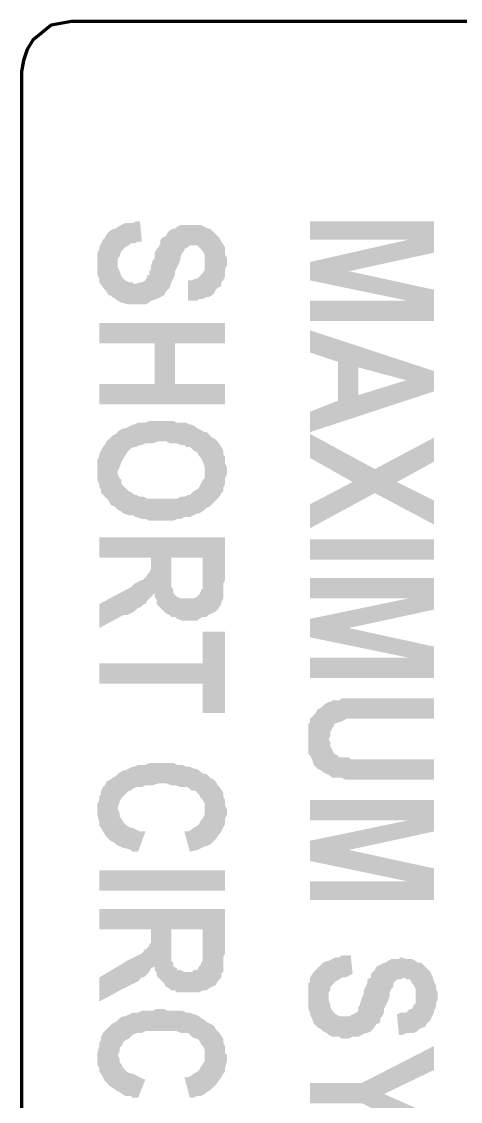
# Model space of a CAD drawing. Header units: inches. Extents: x -186 to 186, y -282 to 282.
# Drawn here: x -171.22 to -162.43, y 49.07 to 70.7 of the extents above; entities that cross this region are included whole.
import ezdxf

# ---------------------------------------------------------------- set-up
doc = ezdxf.new("R2010")
doc.units = ezdxf.units.IN
doc.header["$MEASUREMENT"] = 0
doc.layers.add('H', color=7, linetype='CONTINUOUS', lineweight=100)
doc.layers.add('P', color=250, linetype='CONTINUOUS', lineweight=100)

msp = doc.modelspace()

# ---------------------------------------------------------------- hatches: boundary and pattern name
at = {"layer": 'H', "linetype": 'Continuous'}
for points in [[(-167.111, 65.889), (-167.111, 65.963), (-167.148, 66.037), (-167.148, 66.111), (-167.148, 66.185), (-167.222, 66.296), (-167.259, 66.37), (-167.296, 66.407), (-167.333, 66.444), (-167.407, 66.519), (-167.444, 66.556), (-167.481, 66.556), (-167.556, 66.593), (-167.63, 66.63), (-167.667, 66.63), (-167.741, 66.63), (-167.815, 66.63), (-167.889, 66.63), (-167.963, 66.63), (-168.037, 66.63), (-168.111, 66.593), (-168.148, 66.556), (-168.185, 66.556), (-168.259, 66.519), (-168.296, 66.481), (-168.333, 66.407), (-168.407, 66.37), (-168.444, 66.333), (-168.444, 66.259), (-168.481, 66.185), (-168.519, 66.148), (-168.556, 66.074), (-168.556, 65.963), (-168.593, 65.926), (-168.63, 65.815), (-168.63, 65.741), (-168.667, 65.704), (-168.667, 65.63), (-168.704, 65.63), (-168.704, 65.593), (-168.741, 65.519), (-168.815, 65.481), (-168.852, 65.481), (-168.963, 65.444), (-169, 65.481), (-169.074, 65.481), (-169.148, 65.519), (-169.185, 65.556), (-169.222, 65.593), (-169.259, 65.704), (-169.296, 65.778), (-169.296, 65.852), (-169.333, 66.556), (-169.37, 66.556), (-169.444, 66.519), (-169.481, 66.481), (-169.519, 66.444), (-169.556, 66.37), (-169.593, 66.333), (-169.667, 66.185), (-169.667, 66.148), (-169.704, 66.074), (-169.704, 66), (-169.704, 65.778), (-169.704, 65.704), (-169.704, 65.63), (-169.667, 65.556), (-169.667, 65.481), (-169.556, 65.333), (-169.519, 65.296), (-169.481, 65.222), (-169.444, 65.222), (-169.407, 65.185), (-169.333, 65.148), (-169.296, 65.111), (-169.222, 65.074), (-169.074, 65.037), (-169, 65.037), (-168.889, 65.037), (-168.815, 65.037), (-168.741, 65.037), (-168.667, 65.074), (-168.63, 65.111), (-168.519, 65.148), (-168.444, 65.185), (-168.37, 65.222), (-168.333, 65.296), (-168.296, 65.333), (-168.259, 65.37), (-168.222, 65.481), (-168.185, 65.556), (-168.148, 65.63), (-168.148, 65.704), (-168.111, 65.778), (-168.074, 65.852), (-168.037, 65.963), (-168.037, 66), (-168, 66.074), (-167.963, 66.111), (-167.963, 66.148), (-167.889, 66.185), (-167.852, 66.222), (-167.778, 66.222), (-167.704, 66.222), (-167.667, 66.185), (-167.63, 66.148), (-167.593, 66.111), (-167.556, 66.037), (-167.556, 65.963), (-167.556, 65.889), (-167.519, 65.185), (-167.481, 65.185), (-167.407, 65.222), (-167.37, 65.259), (-167.333, 65.333), (-167.296, 65.37), (-167.222, 65.407), (-167.222, 65.481), (-167.185, 65.519), (-167.148, 65.593), (-167.148, 65.667), (-167.148, 65.741), (-167.111, 65.815)], [(-168.815, 66.296), (-168.852, 66.704), (-168.926, 66.704), (-169, 66.667), (-169.074, 66.667), (-169.148, 66.667), (-169.296, 66.593), (-169.333, 66.556), (-169.296, 65.852), (-169.296, 65.963), (-169.259, 66), (-169.222, 66.111), (-169.148, 66.185), (-169.074, 66.222), (-169.037, 66.259), (-168.963, 66.259), (-168.889, 66.296)], [(-162.963, 66.074), (-162.963, 66.704), (-165.444, 66.704), (-165.444, 66.333), (-163.481, 66.333)], [(-162.963, 66.074), (-163.481, 66.333), (-165.444, 65.889), (-164.667, 65.704)], [(-167.519, 65.185), (-167.556, 65.889), (-167.556, 65.815), (-167.556, 65.741), (-167.593, 65.667), (-167.63, 65.63), (-167.704, 65.556), (-167.741, 65.556), (-167.815, 65.519), (-167.889, 65.519), (-167.889, 65.111), (-167.815, 65.111), (-167.704, 65.111), (-167.667, 65.148), (-167.593, 65.148)], [(-162.963, 64.704), (-162.963, 65.333), (-164.667, 65.704), (-165.444, 65.889), (-165.444, 65.519), (-163.481, 65.111)], [(-162.963, 64.704), (-163.481, 65.111), (-165.444, 65.111), (-165.444, 64.704)], [(-167.148, 64.259), (-167.148, 64.667), (-169.667, 64.667), (-169.667, 64.259), (-168.556, 64.259), (-168.556, 63.444), (-168.148, 64.259)], [(-162.963, 63.296), (-162.963, 63.704), (-165.444, 64.519), (-165.444, 64.074), (-164.889, 63.889), (-164.889, 63.111), (-164.481, 63.778), (-163.519, 63.519)], [(-167.148, 63.037), (-167.148, 63.444), (-168.148, 63.444), (-168.148, 64.259), (-168.556, 63.444), (-169.667, 63.444), (-169.667, 63.037)], [(-162.963, 63.296), (-163.519, 63.519), (-164.481, 63.222), (-164.481, 63.778), (-164.889, 63.111), (-165.444, 62.889), (-165.444, 62.481)], [(-167.111, 61.704), (-167.111, 61.778), (-167.148, 61.852), (-167.148, 61.926), (-167.148, 62), (-167.185, 62.037), (-167.185, 62.111), (-167.222, 62.185), (-167.296, 62.296), (-167.333, 62.333), (-167.407, 62.37), (-167.444, 62.407), (-167.519, 62.481), (-167.556, 62.481), (-167.63, 62.519), (-167.704, 62.556), (-167.741, 62.593), (-167.815, 62.63), (-167.852, 62.63), (-167.926, 62.667), (-168, 62.667), (-168.037, 62.667), (-168.111, 62.667), (-168.185, 62.704), (-168.259, 62.704), (-168.333, 62.704), (-168.519, 62.704), (-168.593, 62.704), (-168.667, 62.704), (-168.741, 62.667), (-168.815, 62.667), (-168.889, 62.667), (-168.963, 62.63), (-169, 62.63), (-169.074, 62.593), (-169.148, 62.556), (-169.185, 62.556), (-169.259, 62.519), (-169.296, 62.481), (-169.333, 62.444), (-169.407, 62.407), (-169.481, 62.333), (-169.519, 62.296), (-169.556, 62.222), (-169.593, 62.185), (-169.63, 62.111), (-169.667, 62.037), (-169.667, 62), (-169.704, 61.926), (-169.704, 61.852), (-169.704, 61.593), (-169.704, 61.519), (-169.667, 61.444), (-169.667, 61.37), (-169.63, 61.333), (-169.63, 61.259), (-169.556, 61.185), (-169.519, 61.148), (-169.481, 61.111), (-169.444, 61.037), (-169.407, 61), (-169.37, 61), (-169.333, 60.963), (-169.296, 60.926), (-169.296, 61.704), (-169.259, 61.778), (-169.222, 61.889), (-169.111, 62.074), (-169.074, 62.111), (-169.037, 62.148), (-168.963, 62.185), (-168.926, 62.185), (-168.852, 62.222), (-168.815, 62.222), (-168.741, 62.259), (-168.667, 62.259), (-168.593, 62.259), (-168.481, 62.296), (-168.333, 62.296), (-168.259, 62.259), (-168.185, 62.259), (-168.111, 62.259), (-168.037, 62.222), (-167.963, 62.222), (-167.926, 62.185), (-167.852, 62.185), (-167.815, 62.148), (-167.778, 62.111), (-167.704, 62.074), (-167.667, 62), (-167.63, 61.963), (-167.593, 61.889), (-167.556, 61.778), (-167.556, 61.704), (-167.519, 60.963), (-167.444, 61), (-167.407, 61.037), (-167.333, 61.111), (-167.296, 61.148), (-167.259, 61.185), (-167.222, 61.259), (-167.185, 61.296), (-167.185, 61.37), (-167.148, 61.444), (-167.148, 61.481), (-167.148, 61.556), (-167.111, 61.63)], [(-164.148, 61.741), (-165.444, 62.444), (-165.444, 61.963), (-164.593, 61.481)], [(-162.963, 61.889), (-162.963, 62.37), (-164.148, 61.741), (-164.593, 61.481), (-165.444, 61.037), (-165.444, 60.556), (-164.148, 61.259), (-163.704, 61.481)], [(-167.519, 60.963), (-167.556, 61.704), (-167.556, 61.63), (-167.556, 61.556), (-167.593, 61.519), (-167.63, 61.444), (-167.667, 61.37), (-167.704, 61.333), (-167.778, 61.296), (-167.852, 61.222), (-167.889, 61.222), (-167.963, 61.185), (-168.037, 61.185), (-168.111, 61.148), (-168.148, 61.148), (-168.222, 61.148), (-168.333, 61.148), (-168.407, 61.148), (-168.481, 61.148), (-168.556, 61.148), (-168.667, 61.148), (-168.704, 61.148), (-168.778, 61.185), (-168.852, 61.185), (-168.926, 61.222), (-168.963, 61.222), (-169, 61.259), (-169.074, 61.296), (-169.111, 61.333), (-169.185, 61.407), (-169.222, 61.444), (-169.222, 61.519), (-169.259, 61.556), (-169.296, 61.63), (-169.296, 61.704), (-169.296, 60.926), (-169.222, 60.889), (-169.185, 60.852), (-169.074, 60.815), (-169, 60.815), (-168.926, 60.778), (-168.815, 60.741), (-168.741, 60.741), (-168.667, 60.704), (-168.481, 60.704), (-168.407, 60.704), (-168.333, 60.704), (-168.185, 60.704), (-168.111, 60.741), (-168.037, 60.741), (-167.963, 60.778), (-167.889, 60.778), (-167.852, 60.778), (-167.778, 60.815), (-167.704, 60.852), (-167.667, 60.852), (-167.556, 60.926)], [(-162.963, 60.63), (-162.963, 61.111), (-163.704, 61.481), (-164.148, 61.259)], [(-167.148, 59.519), (-167.148, 60.37), (-169.667, 60.37), (-169.667, 59.963), (-168.63, 59.963), (-168.63, 59.889), (-168.63, 59.185), (-168.556, 59.259), (-168.556, 59.185), (-168.519, 59.111), (-168.519, 59.037), (-168.37, 58.889), (-168.333, 58.852), (-168.259, 58.815), (-168.222, 59.963), (-167.593, 59.963), (-167.593, 58.778), (-167.519, 58.778), (-167.481, 58.815), (-167.407, 58.852), (-167.333, 58.889), (-167.296, 58.926), (-167.222, 59.037), (-167.222, 59.074), (-167.185, 59.148), (-167.185, 59.185), (-167.185, 59.259), (-167.185, 59.444)], [(-165.444, 59.926), (-162.963, 59.926), (-162.963, 60.333), (-165.444, 60.333)], [(-167.593, 58.778), (-167.593, 59.667), (-167.593, 59.481), (-167.593, 59.407), (-167.593, 59.333), (-167.63, 59.333), (-167.63, 59.296), (-167.667, 59.222), (-167.704, 59.185), (-167.778, 59.148), (-167.889, 59.148), (-167.963, 59.148), (-168.037, 59.148), (-168.111, 59.185), (-168.185, 59.259), (-168.185, 59.296), (-168.185, 59.333), (-168.222, 59.37), (-168.222, 59.481), (-168.222, 59.556), (-168.222, 59.963), (-168.259, 58.815), (-168.222, 58.778), (-168.148, 58.778), (-168.111, 58.741), (-168, 58.704), (-167.704, 58.704), (-167.667, 58.741)], [(-168.63, 59.185), (-168.63, 59.889), (-168.63, 59.815), (-168.63, 59.741), (-168.667, 59.667), (-168.704, 59.63), (-168.741, 59.556), (-168.778, 59.556), (-168.778, 59.519), (-168.815, 59.519), (-168.889, 59.481), (-168.963, 59.444), (-169.037, 59.37), (-169.111, 59.333), (-169.667, 59.037), (-169.667, 58.556), (-169.185, 58.815), (-169.111, 58.815), (-169.037, 58.852), (-168.963, 58.889), (-168.889, 58.963), (-168.852, 58.963), (-168.815, 59), (-168.778, 59.037), (-168.741, 59.037), (-168.704, 59.111), (-168.667, 59.148)], [(-162.963, 58.926), (-162.963, 59.556), (-165.444, 59.556), (-165.444, 59.148), (-163.481, 59.148)], [(-162.963, 58.926), (-163.481, 59.148), (-165.444, 58.741), (-164.667, 58.556)], [(-162.963, 57.556), (-162.963, 58.185), (-164.667, 58.556), (-165.444, 58.741), (-165.444, 58.37), (-163.481, 57.963)], [(-167.148, 56.852), (-167.148, 58.481), (-167.593, 58.481), (-167.593, 57.852), (-169.667, 57.852), (-169.667, 57.444), (-167.593, 57.444), (-167.593, 56.852)], [(-162.963, 57.556), (-163.481, 57.963), (-165.444, 57.963), (-165.444, 57.556)], [(-162.963, 56.741), (-162.963, 57.148), (-164.407, 57.148), (-164.481, 57.148), (-164.667, 57.148), (-164.741, 57.148), (-164.815, 57.148), (-164.852, 57.111), (-164.926, 57.111), (-164.963, 57.111), (-165, 57.111), (-165.037, 57.074), (-165.074, 57.074), (-165.074, 56.333), (-165.037, 56.407), (-165.037, 56.481), (-165, 56.556), (-164.963, 56.593), (-164.963, 56.63), (-164.889, 56.667), (-164.852, 56.667), (-164.704, 56.741), (-164.556, 56.741), (-164.481, 56.741), (-164.296, 56.741)], [(-162.963, 55.519), (-162.963, 55.926), (-164.63, 55.926), (-164.667, 55.963), (-164.741, 55.963), (-164.778, 55.963), (-164.815, 55.963), (-164.852, 55.963), (-164.889, 56), (-164.963, 56.037), (-165, 56.111), (-165.037, 56.185), (-165.037, 56.259), (-165.074, 56.333), (-165.074, 57.074), (-165.148, 57.037), (-165.185, 57), (-165.222, 56.963), (-165.296, 56.926), (-165.333, 56.852), (-165.37, 56.815), (-165.407, 56.778), (-165.444, 56.741), (-165.444, 56.667), (-165.481, 56.63), (-165.481, 56.556), (-165.481, 56.481), (-165.481, 56.185), (-165.481, 56.111), (-165.481, 56.037), (-165.444, 56), (-165.407, 55.926), (-165.37, 55.815), (-165.333, 55.778), (-165.296, 55.741), (-165.222, 55.704), (-165.185, 55.667), (-165.111, 55.63), (-165.037, 55.593), (-165, 55.556), (-164.963, 55.556), (-164.926, 55.556), (-164.852, 55.556), (-164.815, 55.556), (-164.741, 55.519), (-164.63, 55.519), (-164.519, 55.519), (-164.259, 55.519)], [(-167.519, 55.63), (-167.556, 55.63), (-167.63, 55.667), (-167.667, 55.704), (-167.741, 55.741), (-167.778, 55.741), (-167.852, 55.778), (-167.926, 55.778), (-168, 55.815), (-168.037, 55.815), (-168.111, 55.815), (-168.185, 55.852), (-168.296, 55.852), (-168.37, 55.852), (-168.519, 55.852), (-168.593, 55.852), (-168.667, 55.852), (-168.741, 55.815), (-168.815, 55.815), (-168.889, 55.815), (-168.963, 55.778), (-169, 55.778), (-169.074, 55.741), (-169.148, 55.704), (-169.185, 55.704), (-169.259, 55.667), (-169.296, 55.63), (-169.296, 54.926), (-169.296, 54.963), (-169.259, 55.074), (-169.222, 55.148), (-169.185, 55.185), (-169.148, 55.222), (-169.074, 55.296), (-169.037, 55.296), (-169, 55.333), (-168.926, 55.37), (-168.852, 55.37), (-168.815, 55.37), (-168.741, 55.407), (-168.667, 55.407), (-168.593, 55.407), (-168.481, 55.444), (-168.333, 55.444), (-168.222, 55.407), (-168.148, 55.407), (-168.037, 55.37), (-167.963, 55.37), (-167.889, 55.37), (-167.852, 55.333), (-167.815, 55.296), (-167.741, 55.296), (-167.704, 55.259), (-167.667, 55.222), (-167.63, 55.148), (-167.593, 55.111), (-167.556, 55.037), (-167.556, 54.963), (-167.556, 54.889)], [(-168.741, 54.481), (-168.778, 54.481), (-168.852, 54.481), (-168.926, 54.519), (-169, 54.556), (-169.037, 54.556), (-169.111, 54.593), (-169.148, 54.63), (-169.185, 54.667), (-169.222, 54.741), (-169.259, 54.778), (-169.259, 54.852), (-169.296, 54.926), (-169.296, 55.63), (-169.333, 55.593), (-169.407, 55.556), (-169.444, 55.519), (-169.519, 55.481), (-169.556, 55.407), (-169.593, 55.37), (-169.63, 55.296), (-169.63, 55.222), (-169.667, 55.185), (-169.667, 55.111), (-169.704, 55.037), (-169.704, 55), (-169.704, 54.815), (-169.667, 54.667), (-169.667, 54.593), (-169.63, 54.556), (-169.593, 54.481), (-169.519, 54.37), (-169.481, 54.333), (-169.444, 54.296), (-169.37, 54.259), (-169.333, 54.222), (-169.259, 54.185), (-169.185, 54.148), (-169.148, 54.148), (-169.037, 54.111), (-169, 54.074), (-168.889, 54.074)], [(-167.111, 54.889), (-167.111, 54.926), (-167.148, 55), (-167.148, 55.037), (-167.148, 55.111), (-167.185, 55.185), (-167.185, 55.259), (-167.259, 55.37), (-167.296, 55.407), (-167.333, 55.481), (-167.37, 55.519), (-167.444, 55.556), (-167.519, 55.63), (-167.556, 54.889), (-167.556, 54.815), (-167.593, 54.741), (-167.63, 54.704), (-167.667, 54.63), (-167.704, 54.593), (-167.778, 54.556), (-167.815, 54.519), (-167.889, 54.481), (-167.963, 54.481), (-167.852, 54.074), (-167.704, 54.111), (-167.63, 54.148), (-167.556, 54.185), (-167.519, 54.185), (-167.444, 54.222), (-167.407, 54.259), (-167.37, 54.296), (-167.333, 54.333), (-167.222, 54.481), (-167.185, 54.556), (-167.148, 54.63), (-167.148, 54.741), (-167.111, 54.815)], [(-162.963, 54.481), (-162.963, 55.111), (-165.444, 55.111), (-165.444, 54.704), (-163.481, 54.704)], [(-162.963, 54.481), (-163.481, 54.704), (-165.444, 54.296), (-164.667, 54.111)], [(-162.963, 53.111), (-162.963, 53.741), (-164.667, 54.111), (-165.444, 54.296), (-165.444, 53.889), (-163.481, 53.481)], [(-169.667, 53.296), (-167.148, 53.296), (-167.148, 53.704), (-169.667, 53.704)], [(-162.963, 53.111), (-163.481, 53.481), (-165.444, 53.481), (-165.444, 53.111)], [(-167.148, 52.037), (-167.148, 52.926), (-169.667, 52.926), (-169.667, 52.519), (-168.63, 52.519), (-168.63, 52.444), (-168.63, 51.741), (-168.556, 51.778), (-168.556, 51.704), (-168.519, 51.667), (-168.519, 51.593), (-168.37, 51.444), (-168.333, 51.37), (-168.259, 51.333), (-168.222, 52.519), (-167.593, 52.519), (-167.593, 51.296), (-167.519, 51.296), (-167.481, 51.333), (-167.407, 51.37), (-167.333, 51.407), (-167.296, 51.481), (-167.222, 51.556), (-167.222, 51.63), (-167.185, 51.667), (-167.185, 51.815), (-167.185, 51.963)], [(-168.63, 51.741), (-168.63, 52.444), (-168.63, 52.333), (-168.63, 52.259), (-168.667, 52.222), (-168.667, 52.185), (-168.704, 52.148), (-168.741, 52.111), (-168.778, 52.111), (-168.778, 52.074), (-168.815, 52.037), (-168.889, 52), (-168.963, 51.963), (-169.037, 51.926), (-169.111, 51.889), (-169.667, 51.556), (-169.667, 51.074), (-169.185, 51.333), (-169.111, 51.37), (-169.037, 51.407), (-168.963, 51.444), (-168.889, 51.481), (-168.852, 51.519), (-168.815, 51.556), (-168.778, 51.556), (-168.741, 51.593), (-168.704, 51.63), (-168.667, 51.667)], [(-167.593, 51.296), (-167.593, 52.185), (-167.593, 52), (-167.593, 51.926), (-167.593, 51.889), (-167.63, 51.852), (-167.63, 51.815), (-167.667, 51.778), (-167.704, 51.704), (-167.778, 51.704), (-167.815, 51.667), (-167.889, 51.667), (-167.963, 51.667), (-168.037, 51.704), (-168.111, 51.704), (-168.111, 51.741), (-168.185, 51.778), (-168.185, 51.852), (-168.222, 51.889), (-168.222, 52), (-168.222, 52.111), (-168.222, 52.519), (-168.259, 51.333), (-168.222, 51.296), (-168.148, 51.296), (-168.111, 51.259), (-168, 51.259), (-167.704, 51.259), (-167.667, 51.259)], [(-162.889, 51.185), (-162.889, 51.259), (-162.926, 51.333), (-162.926, 51.407), (-162.963, 51.481), (-163, 51.593), (-163.037, 51.667), (-163.074, 51.704), (-163.148, 51.778), (-163.185, 51.815), (-163.222, 51.852), (-163.296, 51.852), (-163.333, 51.889), (-163.407, 51.926), (-163.481, 51.926), (-163.519, 51.926), (-163.63, 51.963), (-163.667, 51.926), (-163.741, 51.926), (-163.815, 51.926), (-163.889, 51.889), (-163.926, 51.852), (-163.963, 51.852), (-164.037, 51.815), (-164.111, 51.778), (-164.148, 51.704), (-164.185, 51.667), (-164.222, 51.63), (-164.222, 51.556), (-164.296, 51.519), (-164.296, 51.444), (-164.333, 51.37), (-164.37, 51.296), (-164.37, 51.222), (-164.407, 51.148), (-164.444, 51.037), (-164.444, 51), (-164.481, 50.963), (-164.481, 50.926), (-164.481, 50.889), (-164.519, 50.852), (-164.593, 50.815), (-164.667, 50.778), (-164.741, 50.778), (-164.815, 50.778), (-164.852, 50.778), (-164.926, 50.815), (-164.963, 50.852), (-165, 50.889), (-165.037, 50.963), (-165.037, 51), (-165.074, 51.111), (-165.074, 51.148), (-165.111, 51.889), (-165.185, 51.852), (-165.222, 51.815), (-165.259, 51.778), (-165.296, 51.741), (-165.333, 51.704), (-165.37, 51.667), (-165.444, 51.556), (-165.444, 51.481), (-165.481, 51.444), (-165.481, 51.37), (-165.481, 51.333), (-165.481, 51.111), (-165.481, 51), (-165.481, 50.926), (-165.444, 50.852), (-165.444, 50.815), (-165.407, 50.741), (-165.37, 50.63), (-165.333, 50.593), (-165.296, 50.556), (-165.222, 50.519), (-165.185, 50.481), (-165.111, 50.444), (-165.074, 50.407), (-165, 50.37), (-164.926, 50.37), (-164.852, 50.37), (-164.815, 50.333), (-164.667, 50.333), (-164.593, 50.37), (-164.519, 50.37), (-164.481, 50.37), (-164.407, 50.407), (-164.333, 50.444), (-164.296, 50.444), (-164.222, 50.481), (-164.185, 50.519), (-164.111, 50.63), (-164.074, 50.63), (-164.037, 50.667), (-164.037, 50.741), (-164, 50.778), (-163.963, 50.852), (-163.963, 50.926), (-163.889, 51.074), (-163.852, 51.185), (-163.852, 51.259), (-163.815, 51.333), (-163.778, 51.37), (-163.778, 51.444), (-163.741, 51.481), (-163.704, 51.519), (-163.63, 51.519), (-163.556, 51.556), (-163.519, 51.519), (-163.444, 51.519), (-163.407, 51.444), (-163.37, 51.407), (-163.333, 51.333), (-163.333, 51.296), (-163.333, 51.185), (-163.296, 50.481), (-163.259, 50.519), (-163.185, 50.556), (-163.148, 50.556), (-163.111, 50.63), (-163.074, 50.667), (-163.037, 50.704), (-163, 50.778), (-162.963, 50.852), (-162.963, 50.889), (-162.926, 50.963), (-162.926, 51.037), (-162.889, 51.111)], [(-164.593, 51.63), (-164.63, 52), (-164.667, 52), (-164.704, 52), (-164.815, 52), (-164.852, 51.963), (-164.926, 51.963), (-165, 51.926), (-165.074, 51.889), (-165.111, 51.889), (-165.074, 51.148), (-165.074, 51.259), (-165.037, 51.296), (-165.037, 51.37), (-165, 51.407), (-164.963, 51.444), (-164.926, 51.481), (-164.852, 51.519), (-164.815, 51.556), (-164.741, 51.556), (-164.667, 51.593)], [(-163.296, 50.481), (-163.333, 51.185), (-163.333, 51.111), (-163.333, 51.037), (-163.37, 51), (-163.407, 50.926), (-163.444, 50.926), (-163.481, 50.889), (-163.519, 50.852), (-163.63, 50.852), (-163.704, 50.815), (-163.667, 50.407), (-163.593, 50.407), (-163.519, 50.444), (-163.444, 50.444), (-163.37, 50.444)], [(-167.519, 50.667), (-167.556, 50.704), (-167.63, 50.741), (-167.667, 50.778), (-167.741, 50.815), (-167.778, 50.815), (-167.852, 50.852), (-167.926, 50.852), (-168, 50.889), (-168.037, 50.889), (-168.111, 50.889), (-168.185, 50.889), (-168.296, 50.889), (-168.37, 50.926), (-168.519, 50.926), (-168.593, 50.889), (-168.667, 50.889), (-168.741, 50.889), (-168.815, 50.889), (-168.889, 50.852), (-168.963, 50.852), (-169, 50.852), (-169.074, 50.815), (-169.148, 50.778), (-169.185, 50.778), (-169.259, 50.741), (-169.296, 50.704), (-169.296, 50), (-169.259, 50.074), (-169.259, 50.148), (-169.222, 50.185), (-169.185, 50.259), (-169.148, 50.296), (-169.074, 50.333), (-169.037, 50.37), (-169, 50.407), (-168.926, 50.444), (-168.852, 50.444), (-168.815, 50.444), (-168.741, 50.481), (-168.667, 50.481), (-168.593, 50.481), (-168.481, 50.481), (-168.333, 50.481), (-168.222, 50.481), (-168.148, 50.481), (-168.111, 50.481), (-168.037, 50.444), (-167.963, 50.444), (-167.889, 50.444), (-167.852, 50.407), (-167.815, 50.37), (-167.741, 50.333), (-167.704, 50.333), (-167.667, 50.296), (-167.63, 50.222), (-167.593, 50.185), (-167.556, 50.111), (-167.556, 50.037), (-167.556, 49.963)], [(-168.741, 49.519), (-168.778, 49.519), (-168.852, 49.556), (-169, 49.63), (-169.037, 49.63), (-169.111, 49.667), (-169.148, 49.704), (-169.185, 49.741), (-169.222, 49.815), (-169.259, 49.852), (-169.259, 49.926), (-169.296, 50), (-169.296, 50.704), (-169.333, 50.667), (-169.407, 50.63), (-169.444, 50.593), (-169.519, 50.519), (-169.593, 50.444), (-169.63, 50.37), (-169.63, 50.296), (-169.667, 50.259), (-169.667, 50.185), (-169.704, 50.037), (-169.704, 49.852), (-169.704, 49.815), (-169.667, 49.741), (-169.667, 49.667), (-169.63, 49.63), (-169.593, 49.556), (-169.556, 49.481), (-169.519, 49.444), (-169.481, 49.407), (-169.444, 49.37), (-169.37, 49.333), (-169.333, 49.296), (-169.259, 49.259), (-169.148, 49.185), (-169.037, 49.185), (-169, 49.148), (-168.889, 49.148)], [(-167.111, 49.963), (-167.111, 50), (-167.148, 50.037), (-167.148, 50.111), (-167.148, 50.185), (-167.185, 50.259), (-167.185, 50.333), (-167.259, 50.444), (-167.333, 50.519), (-167.37, 50.593), (-167.444, 50.63), (-167.519, 50.667), (-167.556, 49.963), (-167.556, 49.889), (-167.593, 49.815), (-167.63, 49.778), (-167.667, 49.704), (-167.704, 49.667), (-167.778, 49.63), (-167.815, 49.593), (-167.889, 49.556), (-167.963, 49.556), (-167.852, 49.148), (-167.778, 49.148), (-167.704, 49.185), (-167.63, 49.185), (-167.556, 49.222), (-167.519, 49.259), (-167.444, 49.296), (-167.407, 49.333), (-167.37, 49.37), (-167.333, 49.407), (-167.222, 49.556), (-167.185, 49.63), (-167.148, 49.667), (-167.148, 49.741), (-167.111, 49.889)], [(-162.963, 49.704), (-162.963, 50.185), (-164.407, 49.444), (-163.963, 49.222)], [(-162.963, 48.296), (-162.963, 48.778), (-163.963, 49.222), (-164.407, 49.444), (-165.444, 49.444), (-165.444, 49.037), (-164.407, 49.037)]]:
    msp.add_hatch(color=0, dxfattribs=at).paths.add_polyline_path(points)

# ---------------------------------------------------------------- linework, layer by layer
at = {"layer": 'P', "color": 0, "linetype": 'Continuous'}
msp.add_lwpolyline([(-147.222, 7.704), (-147.222, 69.704), (-147.222, 69.926), (-147.296, 70.148), (-147.444, 70.333), (-147.593, 70.481), (-147.778, 70.63), (-148, 70.667), (-148.222, 70.704), (-170.222, 70.704), (-170.444, 70.667), (-170.63, 70.63), (-170.815, 70.481), (-171, 70.333), (-171.111, 70.148), (-171.185, 69.926), (-171.222, 69.704), (-171.222, 7.704)], dxfattribs=at)

doc.saveas('drawing.dxf')
